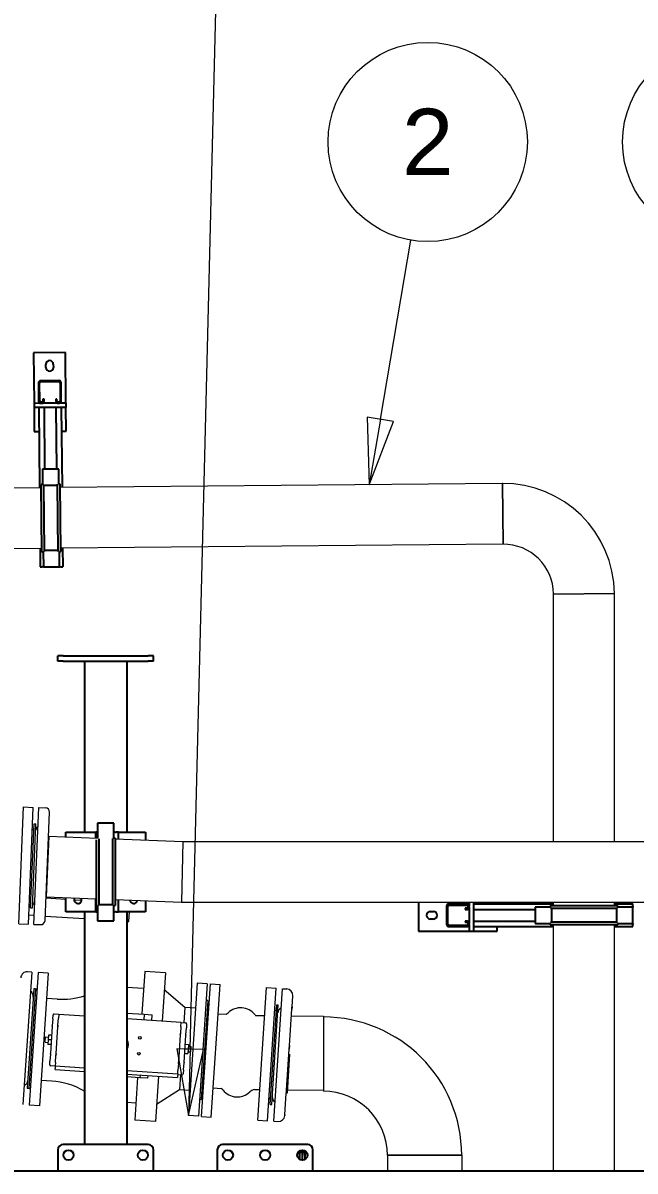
# Model space of a CAD drawing. Header units: millimetres. Extents: x 0 to 157650, y 0 to 89100.
# Drawn here: x 85571 to 89026, y 59450 to 65933 of the extents above; entities that cross this region are included whole.
import ezdxf

# ---------------------------------------------------------------- set-up
doc = ezdxf.new("R2010")
doc.units = ezdxf.units.MM
doc.header["$LTSCALE"] = 150
doc.layers.add('P_Biomass (BM)', color=150, linetype='Continuous', lineweight=18, true_color=0x007fff)
doc.layers.add('Symbol', color=7, linetype='Continuous', lineweight=18)
doc.layers.add('Visible', color=7, linetype='Continuous', lineweight=25)
doc.styles.add('Note Text', font='arial.ttf')

# ---------------------------------------------------------------- blocks, each defined once
blk = doc.blocks.new('Balloon1')
at = {"layer": 'Symbol'}
for p, q in [((602.409, 411.168), (597.643, 431.434)), ((602.895, 411.282), (601.922, 411.054)), ((601.922, 411.054), (602.981, 408.734)), ((602.409, 411.168), (602.981, 408.734)), ((602.981, 408.734), (602.895, 411.282))]:
    blk.add_line(p, q, dxfattribs=at)
at = {"layer": 'Symbol', "flags": 128}
blk.add_lwpolyline([(601.922, 411.054), (602.981, 408.734), (602.895, 411.282), (601.922, 411.054)], dxfattribs=at)
at = {"layer": 'Symbol'}
blk.add_circle((596.788, 435.073), 3.75, dxfattribs=at)
blk.add_solid([(601.922, 411.054), (602.981, 408.734), (602.895, 411.282), (601.922, 411.054)], dxfattribs=at)
at = {"layer": 'Symbol', "insert": (596.788, 435.094), "char_height": 2.5, "attachment_point": 5, "style": 'Note Text'}
blk.add_mtext('6', dxfattribs=at)
blk = doc.blocks.new('Balloon14')
at = {"layer": 'Symbol'}
for p, q in [((576.76, 400.92), (577.885, 446.257)), ((576.26, 400.932), (576.698, 398.421)), ((577.26, 400.908), (576.26, 400.932)), ((576.76, 400.92), (576.698, 398.421)), ((576.698, 398.421), (577.26, 400.908))]:
    blk.add_line(p, q, dxfattribs=at)
at = {"layer": 'Symbol', "flags": 128}
blk.add_lwpolyline([(576.26, 400.932), (576.698, 398.421), (577.26, 400.908), (576.26, 400.932)], dxfattribs=at)
at = {"layer": 'Symbol'}
blk.add_solid([(576.26, 400.932), (576.698, 398.421), (577.26, 400.908), (576.26, 400.932)], dxfattribs=at)
blk = doc.blocks.new('Balloon27')
at = {"layer": 'Symbol'}
for p, q in [((583.923, 424.634), (585.073, 431.378)), ((583.43, 424.719), (583.502, 422.17)), ((584.416, 424.55), (583.43, 424.719)), ((583.923, 424.634), (583.502, 422.17)), ((583.502, 422.17), (584.416, 424.55))]:
    blk.add_line(p, q, dxfattribs=at)
at = {"layer": 'Symbol', "flags": 128}
blk.add_lwpolyline([(583.43, 424.719), (583.502, 422.17), (584.416, 424.55), (583.43, 424.719)], dxfattribs=at)
at = {"layer": 'Symbol'}
blk.add_circle((585.704, 435.073), 3.75, dxfattribs=at)
blk.add_solid([(583.43, 424.719), (583.502, 422.17), (584.416, 424.55), (583.43, 424.719)], dxfattribs=at)
at = {"layer": 'Symbol', "insert": (585.704, 435.073), "char_height": 2.5, "attachment_point": 5, "style": 'Note Text'}
blk.add_mtext('2', dxfattribs=at)

msp = doc.modelspace()

# ---------------------------------------------------------------- linework, layer by layer
at = {"layer": 'P_Biomass (BM)'}
for p, q in [((85674.3, 63308.6), (85124.5, 63303.5)), ((88276.2, 63332.4), (85780.8, 63309.5)), ((88276.2, 63332.4), (88279.3, 62989.5)), ((88282, 63161), (88280.4, 63332.4)), ((88283.5, 62989.5), (88282, 63161)), ((85677.4, 62965.7), (85127.7, 62960.6)), ((88279.3, 62989.5), (85783.9, 62966.6)), ((88566.5, 62707.6), (88909.4, 62710.7)), ((88909.4, 62710.7), (88566.5, 62707.6)), ((88566.5, 61310.2), (88566.5, 62705)), ((88909.4, 61310.2), (88909.4, 62705)), ((85547.3, 60846.4), (85574.5, 61505.9)), ((85574.5, 61505.9), (85628.4, 61503.6)), ((85601.3, 60844.2), (85628.4, 61503.6)), ((85632.7, 60842.9), (85659.9, 61502.3)), ((85659.9, 61502.3), (85697.4, 61500.8)), ((85695.2, 60864.4), (85720.4, 61475.8)), ((85614.1, 60936.8), (85633.6, 61410.4)), ((85624.6, 60936.3), (85644.1, 61409.9)), ((85633.6, 61410.4), (85644.1, 61409.9)), ((85623.3, 61379.2), (85632.3, 61378.9)), ((85703.7, 60998.7), (85717.8, 61341.3)), ((85714.8, 61341.4), (85717.8, 61341.3)), ((85714.8, 61341.4), (85992.2, 61330)), ((86091.2, 61325.9), (86472.7, 61310.2)), ((86472.7, 61310.2), (86469.1, 61138.7)), ((86472.7, 61310.2), (92855.4, 61310.2)), ((86469.1, 61138.7), (86465.6, 60967.3)), ((85606.4, 60968.6), (85615.4, 60968.2)), ((85700.4, 60992), (85812.9, 60984.6)), ((85700.7, 60998.8), (85703.7, 60998.7)), ((85700.7, 60998.8), (85984.7, 60987.1)), ((85859.5, 60981.5), (85901.3, 60978.7)), ((86091.2, 60982.7), (86465.6, 60967.3)), ((86465.6, 60967.3), (92855.4, 60967.3)), ((88566.5, 60947.4), (88566.5, 60967.3)), ((88909.4, 60947.4), (88909.4, 60967.3)), ((85603.4, 60896.2), (85634.8, 60894.1)), ((85614.1, 60936.8), (85624.6, 60936.3)), ((85696.2, 60890.1), (85917.9, 60875.4)), ((86169.1, 60858.7), (86172.8, 60913.7)), ((85547.3, 60846.4), (85601.3, 60844.2)), ((85632.7, 60842.9), (85670.2, 60841.4)), ((86157.9, 60859.5), (86169.1, 60858.7)), ((88566.5, 59450), (88566.5, 60840.9)), ((88909.4, 59450), (88909.4, 60840.9)), ((85620.3, 60573.4), (85570.7, 59825)), ((85620.3, 60573.4), (85596.4, 60575)), ((85656.2, 60571), (85606.6, 59822.7)), ((85713.1, 60567.2), (85656.2, 60571)), ((85713.1, 60567.2), (85663.5, 59818.9)), ((86257.9, 60576.2), (86242, 60336.8)), ((86374.6, 60568.5), (86257.9, 60576.2)), ((86374.6, 60568.5), (86356.6, 60296.1)), ((86251.5, 60480.4), (86157.9, 60486.6)), ((86554.3, 60511.5), (86504.7, 59763.1)), ((86611.1, 60507.7), (86554.3, 60511.5)), ((86611.1, 60507.7), (86561.5, 59759.4)), ((86579.5, 59758.2), (86629.1, 60506.5)), ((86629.1, 60506.5), (86683, 60503)), ((86633.4, 59754.6), (86683, 60503)), ((85632.1, 60479.4), (85594.8, 59916.6)), ((85641.1, 60478.8), (85603.8, 59916)), ((85641.1, 60478.8), (85632.1, 60479.4)), ((85640.9, 60475.8), (85650.2, 60480.4)), ((85763.6, 60421.1), (85703.7, 60425.1)), ((86485, 60373.3), (86368.3, 60472.7)), ((86896.8, 59737.1), (86946.4, 60485.5)), ((86946.4, 60485.5), (87000.3, 60481.9)), ((86950.7, 59733.6), (87000.3, 60481.9)), ((86986.6, 59731.2), (87036.2, 60479.5)), ((87036.2, 60479.5), (87060.2, 60477.9)), ((87089.6, 60378.1), (87093.7, 60439.6)), ((86485, 60373.3), (86479.3, 60288)), ((86544.8, 60369.3), (86485, 60373.3)), ((86613.8, 60411.3), (86576.9, 59854.6)), ((86613.8, 60411.3), (86605.1, 60417.1)), ((86611.8, 60381.4), (86620.8, 60380.8)), ((86965.8, 59825.8), (87003.1, 60388.5)), ((86974.8, 59825.2), (87012.1, 60387.9)), ((87003.1, 60388.5), (87012.1, 60387.9)), ((87075.1, 60159.4), (87088.7, 60364.8)), ((87089.6, 60378.1), (87088.7, 60364.8)), ((85738.9, 60309.4), (85736.2, 60269.7)), ((85738.9, 60309.4), (85740.3, 60330.9)), ((85772.4, 60334.8), (85746.7, 60336.5)), ((85768.3, 60273), (85770.9, 60312.6)), ((85768.3, 60273), (85770.9, 60312.6)), ((85772.4, 60334.8), (85770.9, 60312.6)), ((85772.4, 60334.8), (85770.9, 60312.6)), ((85917.9, 60325.2), (85772.4, 60334.8)), ((86157.9, 60342.3), (86254.7, 60335.9)), ((86463.3, 60289), (86157.9, 60309.3)), ((86254.7, 60335.9), (86252.6, 60303)), ((86254.7, 60335.9), (86299.6, 60332.9)), ((86297.5, 60300), (86299.6, 60332.9)), ((86672, 60337.9), (86717.1, 60334.9)), ((86883.5, 60329.1), (86936, 60328.6)), ((86991.9, 60356.2), (87000.9, 60355.6)), ((87086.2, 60327.1), (87266.4, 60325.4)), ((87266.4, 60325.4), (87266.4, 60113)), ((85736.1, 60267.1), (85725.9, 60113.4)), ((85736.1, 60267.1), (85736.2, 60269.7)), ((85757.6, 60111.3), (85767.8, 60265)), ((85757.6, 60111.3), (85767.8, 60265)), ((85767.8, 60265), (85768.3, 60273)), ((85768.3, 60273), (85767.8, 60265)), ((86459.2, 60227.2), (86458.7, 60219.2)), ((86458.7, 60219.2), (86459.2, 60227.2)), ((86461.8, 60266.8), (86459.2, 60227.2)), ((86461.8, 60266.8), (86459.2, 60227.2)), ((86461.8, 60266.8), (86463.3, 60289)), ((86461.8, 60266.8), (86463.3, 60289)), ((86463.3, 60289), (86489, 60287.3)), ((86490.6, 60219.7), (86493.2, 60259.3)), ((86494.6, 60280.9), (86493.2, 60259.3)), ((85695.5, 60177.6), (85697.5, 60207.5)), ((85695.5, 60177.6), (85711.4, 60176.5)), ((85697.5, 60207.5), (85713.4, 60206.4)), ((85712.4, 60191.5), (85710.7, 60165.4)), ((85729.2, 60164.2), (85710.7, 60165.4)), ((85714.1, 60217.5), (85712.4, 60191.5)), ((85731, 60190.2), (85712.4, 60191.5)), ((85732.7, 60216.3), (85714.1, 60217.5)), ((86458.7, 60219.2), (86448.5, 60065.5)), ((86458.7, 60219.2), (86448.5, 60065.5)), ((86480.2, 60063.4), (86490.4, 60217.1)), ((86487, 60166.3), (86505.6, 60165)), ((86490.6, 60219.7), (86490.4, 60217.1)), ((86505.6, 60165), (86503.9, 60139)), ((85725.7, 60110.7), (85723.1, 60071.1)), ((85725.7, 60110.7), (85725.9, 60113.4)), ((85754.4, 60063.7), (85757.1, 60103.3)), ((85754.4, 60063.7), (85757.1, 60103.3)), ((85757.1, 60103.3), (85757.6, 60111.3)), ((85757.6, 60111.3), (85757.1, 60103.3)), ((86483.6, 60114.2), (86502.1, 60113)), ((86485.3, 60140.2), (86503.9, 60139)), ((86503.9, 60139), (86502.1, 60113)), ((86502.9, 60124), (86518.7, 60123)), ((86504.9, 60154), (86520.7, 60152.9)), ((86518.7, 60123), (86520.7, 60152.9)), ((87058.4, 59906.8), (87073.7, 60137.7)), ((87063.4, 59891.9), (87077.8, 60109.3)), ((87075.1, 60159.4), (87073.7, 60137.7)), ((87266.4, 60113), (87266.4, 59900.7)), ((85721.6, 60049.5), (85723.1, 60071.1)), ((85753, 60041.5), (85727.2, 60043.2)), ((85753.2, 60044.5), (85752.1, 60029)), ((85754.4, 60063.7), (85753.2, 60044.5)), ((85754.4, 60063.7), (85753.2, 60044.5)), ((85753.2, 60044.5), (85917.9, 60033.6)), ((86448, 60057.5), (86445.3, 60017.9)), ((86448, 60057.5), (86445.3, 60017.9)), ((86448.5, 60065.5), (86448, 60057.5)), ((86448, 60057.5), (86448.5, 60065.5)), ((86477.4, 60021.1), (86480, 60060.7)), ((86480.2, 60063.4), (86480, 60060.7)), ((85751.8, 60023.5), (85752.1, 60029)), ((85751.8, 60023.5), (85917.9, 60012.5)), ((85917.6, 60012.5), (85916.6, 59997.5)), ((85917.9, 59997.4), (85916.6, 59997.5)), ((86157.9, 60017.7), (86444.1, 59998.7)), ((86157.9, 59996.6), (86442.7, 59977.7)), ((86230.9, 59976.7), (86157.9, 59981.5)), ((86218.2, 59977.5), (86202.3, 59738.1)), ((86231.9, 59991.7), (86230.9, 59976.7)), ((86275.8, 59973.7), (86230.9, 59976.7)), ((86275.8, 59973.7), (86276.8, 59988.7)), ((86335.9, 59984.8), (86319.1, 59730.3)), ((86443, 59983.2), (86442.7, 59977.7)), ((86444.1, 59998.7), (86443, 59983.2)), ((86443.9, 59995.7), (86469.6, 59994)), ((86444.1, 59998.7), (86445.3, 60017.9)), ((86444.1, 59998.7), (86445.3, 60017.9)), ((86459.9, 59994.6), (86454.2, 59909.3)), ((86477.4, 60021.1), (86476, 59999.5)), ((85603.8, 59916), (85594.8, 59916.6)), ((85604, 59919), (85612.6, 59913.3)), ((85732.8, 59957.1), (85672.9, 59961.1)), ((86454.2, 59909.3), (86325.4, 59826.1)), ((86514.1, 59905.3), (86454.2, 59909.3)), ((86644.3, 59919.7), (86689.4, 59916.7)), ((86877.4, 59910), (86900, 59909.8)), ((86900, 59909.8), (86908.2, 59909.3)), ((87058.4, 59906.8), (87057.2, 59889.2)), ((87064.5, 59908.2), (87266.4, 59906.2)), ((86576.9, 59854.6), (86567.5, 59850)), ((86578.8, 59884.5), (86587.8, 59883.9)), ((86959, 59859.3), (86968, 59858.7)), ((87049.2, 59768.2), (87057.2, 59889.2)), ((87057.4, 59892.3), (87063.4, 59891.9)), ((85663.5, 59818.9), (85606.6, 59822.7)), ((86208.7, 59833.9), (86157.9, 59837.2)), ((86965.8, 59825.8), (86974.8, 59825.2)), ((86319.1, 59730.3), (86202.3, 59738.1)), ((86561.5, 59759.4), (86504.7, 59763.1)), ((86579.5, 59758.2), (86633.4, 59754.6)), ((86896.8, 59737.1), (86950.7, 59733.6)), ((86986.6, 59731.2), (87010.5, 59729.6)), ((87048.8, 59763.1), (87049, 59765.1)), ((87049.2, 59768.2), (87049, 59765.1)), ((87628.4, 59538.7), (88047.5, 59538.7)), ((87628.4, 59538.7), (87628.4, 59450)), ((88047.5, 59538.7), (87628.4, 59538.7)), ((88047.5, 59538.7), (88047.5, 59450))]:
    msp.add_line(p, q, dxfattribs=at)
for centre in [(86230.8, 60202.2), (86224.9, 60112.4)]:
    msp.add_circle(centre, 7.5, dxfattribs=at)
for centre, radius, start, end in [((88281.9, 62705), 627.5, 90.14156, 90.52452), ((88281.9, 62705), 627.4, 0.52452, 90.52452), ((88281.9, 62705), 284.6, 89.68006, 90.52452), ((88281.9, 62705), 284.5, 0.52452, 90.52452), ((88281.9, 62705), 284.6, 0, 0.52452), ((88281.9, 62705), 627.5, 0, 0.52452), ((85696.4, 61476.8), 24, 357.63896, 87.63896), ((85663.7, 61374.6), 21, 113.01589, 177.63896), ((85647, 60969.9), 21, 177.63896, 242.26202), ((85671.2, 60865.3), 24, 267.63896, 357.63896), ((85594, 60539.1), 36, 86.20755, 176.20755), ((85596.2, 60436.7), 33, 356.20755, 59.17185), ((85792.2, 60853), 432.9, 266.20755, 286.88903), ((87057.8, 60442), 36, 356.20755, 86.20755), ((86799.8, 60269.5), 102.2, 38.70856, 133.70654), ((87042, 60340.8), 33, 113.24324, 176.20755), ((85746.3, 60330.5), 6, 86.20755, 176.20755), ((86694.4, 60379.8), 50.4, 296.87758, 313.70654), ((86918.9, 60364.9), 50.4, 218.70856, 225.37226), ((87266.4, 59538.7), 781.1, 0, 90), ((86488.6, 60281.3), 6, 356.20755, 86.20755), ((86108.1, 60165.2), 57.7, 329.61358, 30.38642), ((86108.1, 60165.2), 51.7, 344.29096, 15.70904), ((85727.6, 60049.1), 6, 176.20755, 266.20755), ((86470, 59999.9), 6, 266.20755, 356.20755), ((85564.9, 59963.7), 33, 293.24324, 356.20755), ((85704.2, 59525.2), 432.9, 60.40599, 86.20755), ((86660.9, 59875.1), 50.4, 38.70856, 55.53748), ((86780, 59970.6), 102.2, 218.70856, 313.70654), ((86885.4, 59860.3), 50.4, 99.12365, 133.70654), ((87010.7, 59867.9), 33, 176.20755, 239.17185), ((87266.4, 59538.7), 362, 0, 90), ((87012.9, 59765.5), 36, 266.20755, 356.20755)]:
    msp.add_arc(centre, radius, start, end, dxfattribs=at)
for points, knots in [([(87088.7, 60364.8), (87088.8, 60365.8), (87088.8, 60366.7), (87089.1, 60370.4), (87089.2, 60372.7), (87089.4, 60376.2), (87089.6, 60377.4), (87089.6, 60378.1)], [-3.6196991, -3.6196991, -3.6196991, -3.6196991, -3.4825914, -3.4825914, -3.0417403, -3.0417403, -2.6426685, -2.6426685, -2.6426685, -2.6426685]), ([(87073.7, 60137.7), (87073.7, 60137.7), (87073.7, 60137.8), (87073.9, 60140.6), (87074, 60143.5), (87074.4, 60149.2), (87074.6, 60151.9), (87074.9, 60156.3), (87075, 60157.9), (87075.1, 60159.4)], [-2.3553852, -2.3553852, -2.3553852, -2.3553852, -2.3488819, -2.3488819, -2.0438878, -2.0438878, -1.7543331, -1.7543331, -1.56067, -1.56067, -1.56067, -1.56067]), ([(87057.2, 59889.2), (87057.2, 59889.3), (87057.2, 59889.3), (87057.3, 59890.7), (87057.4, 59892.5), (87057.6, 59896.7), (87057.8, 59899), (87058.1, 59903.3), (87058.3, 59905), (87058.4, 59906.8)], [-2.3553859, -2.3553859, -2.3553859, -2.3553859, -2.3490312, -2.3490312, -2.0439715, -2.0439715, -1.7543596, -1.7543596, -1.56067, -1.56067, -1.56067, -1.56067]), ([(87049, 59765.1), (87049, 59765.1), (87049, 59765), (87048.9, 59764.2), (87048.8, 59763.9), (87048.8, 59764.1), (87048.9, 59764.7), (87049, 59766.3), (87049.1, 59767.2), (87049.2, 59768.2)], [-2.3553852, -2.3553852, -2.3553852, -2.3553852, -2.3488819, -2.3488819, -2.0438878, -2.0438878, -1.7543331, -1.7543331, -1.56067, -1.56067, -1.56067, -1.56067])]:
    msp.add_open_spline(points, degree=3, knots=knots, dxfattribs=at)
at = {"layer": 'Visible'}
for p, q in [((85810.5, 64072.1), (85630.5, 64070.5)), ((85630.5, 64070.5), (85633.1, 63784.8)), ((85813.1, 63786.4), (85810.5, 64072.1)), ((85700.3, 63987.1), (85700.1, 64005.1)), ((85742.1, 64005.5), (85742.3, 63987.5)), ((85658.3, 63900.5), (85659.3, 63797)), ((85665.3, 63797), (85664.3, 63900.5)), ((85773.7, 63913.5), (85670.2, 63912.6)), ((85670.3, 63906.6), (85773.8, 63907.5)), ((85779.8, 63901.6), (85780.8, 63798.1)), ((85786.8, 63798.2), (85785.8, 63901.7)), ((85689.5, 63807.8), (85683.5, 63807.7)), ((85683.5, 63807.7), (85683.6, 63797.2)), ((85689.6, 63797.3), (85689.5, 63807.8)), ((85756.4, 63808.4), (85756.5, 63797.9)), ((85762.4, 63808.4), (85756.4, 63808.4)), ((85762.5, 63797.9), (85762.4, 63808.4)), ((85671.4, 63785.1), (85633.1, 63784.8)), ((85633.1, 63784.8), (85633.4, 63760.8)), ((85813.4, 63762.4), (85633.4, 63760.8)), ((85633.4, 63760.8), (85634.6, 63626.5)), ((85659.6, 63761), (85663.8, 63308.5)), ((85677.6, 63791.2), (85671.3, 63791.1)), ((85671.4, 63785.1), (85677.7, 63785.2)), ((85768.6, 63786), (85677.7, 63785.2)), ((85689.9, 63761.3), (85693.1, 63413.3)), ((85756.8, 63761.9), (85760, 63413.9)), ((85774.8, 63792.1), (85768.5, 63792)), ((85768.6, 63786), (85774.9, 63786.1)), ((85813.1, 63786.4), (85774.9, 63786.1)), ((85787.1, 63762.2), (85791.3, 63309.6)), ((85813.1, 63786.4), (85813.4, 63762.4)), ((85814.6, 63628.2), (85813.4, 63762.4)), ((85634.6, 63626.5), (85660.8, 63626.7)), ((85788.3, 63627.9), (85814.6, 63628.2)), ((85772.3, 63414), (85680.8, 63413.2)), ((85680.8, 63413.2), (85681.6, 63327)), ((85773.1, 63327.8), (85772.3, 63414)), ((85681.6, 63327.3), (85674.1, 63327.2)), ((85677.6, 62947), (85674.1, 63327.2)), ((85692.6, 62947.5), (85689.1, 63327)), ((85765.6, 63321.7), (85689.1, 63321)), ((85769.1, 62948.2), (85765.6, 63327.7)), ((85780.6, 63328.2), (85773.1, 63328.1)), ((85784.1, 62948), (85780.6, 63328.2)), ((85666.9, 62965.6), (85667.9, 62861)), ((85769, 62954.2), (85692.5, 62953.5)), ((85794.4, 62966.7), (85795.3, 62862.2)), ((85677.6, 62947), (85685.1, 62947.1)), ((85685.1, 62947.4), (85685.9, 62861.2)), ((85777.4, 62862), (85776.6, 62948.2)), ((85776.6, 62947.9), (85784.1, 62948)), ((85667.9, 62861), (85679.9, 62861.1)), ((85685.9, 62861.2), (85679.9, 62861.1)), ((85685.9, 62861.2), (85777.4, 62862)), ((85783.3, 62862.1), (85777.4, 62862)), ((85783.3, 62862.1), (85795.3, 62862.2)), ((85767.9, 62330), (85767.9, 62360)), ((85797.9, 62360), (85767.9, 62360)), ((85797.9, 62330), (85767.9, 62330)), ((85797.9, 62360), (86277.9, 62360)), ((85797.9, 62330), (86277.9, 62330)), ((85917.9, 62330), (85917.9, 61363.7)), ((86157.9, 62330), (86157.9, 61363.7)), ((86307.9, 62360), (86277.9, 62360)), ((86307.9, 62330), (86277.9, 62330)), ((86307.9, 62330), (86307.9, 62360)), ((85992.2, 61414.7), (85992.2, 61329.2)), ((86083.7, 61414.7), (85992.2, 61414.7)), ((86083.7, 61328.5), (86083.7, 61414.7)), ((85812.9, 61337.4), (85812.9, 61363.7)), ((85812.9, 61363.7), (85982, 61363.7)), ((85992.2, 61363.7), (85982, 61363.7)), ((85982, 61330.4), (85982, 61363.7)), ((86091.2, 61363.7), (86083.7, 61363.7)), ((86091.2, 61328.8), (86083.7, 61328.8)), ((86091.2, 61363.7), (86097.5, 61363.7)), ((86091.2, 61328.8), (86091.2, 60948.6)), ((86109.5, 61363.7), (86097.5, 61363.7)), ((86109.5, 61363.7), (86262.9, 61363.7)), ((86109.5, 61325.1), (86109.5, 61363.7)), ((86262.9, 61363.7), (86262.9, 61318.8)), ((85984.7, 61320.2), (85984.7, 60948.6)), ((85999.7, 61325.3), (85999.7, 60948.9)), ((86076.2, 61328.5), (86076.2, 60948.9)), ((85812.9, 60913.7), (85812.9, 60994.2)), ((85982, 60913.7), (85982, 60987.2)), ((85984.7, 60948.6), (85992.2, 60948.6)), ((85992.2, 60948.9), (85992.2, 60862.7)), ((85999.7, 60954.9), (86076.2, 60954.9)), ((86083.7, 60862.7), (86083.7, 60948.9)), ((86083.7, 60948.6), (86091.2, 60948.6)), ((86109.5, 60913.7), (86109.5, 60981.9)), ((86262.9, 60975.6), (86262.9, 60913.7)), ((87804.2, 60967.3), (87804.2, 60804.1)), ((87962.4, 60945.9), (87962.4, 60842.4)), ((87968.4, 60842.4), (87968.4, 60945.9)), ((88077.9, 60957.9), (87974.4, 60957.9)), ((87974.4, 60951.9), (88077.9, 60951.9)), ((88083.9, 60945.9), (88083.9, 60939.6)), ((88089.9, 60967.3), (88089.9, 60945.9)), ((88089.9, 60939.6), (88089.9, 60945.9)), ((88113.9, 60967.3), (88113.9, 60804.1)), ((88113.9, 60957.9), (88566.5, 60957.9)), ((88248.2, 60957.9), (88248.2, 60967.3)), ((88548.2, 60939.9), (88461.9, 60939.9)), ((88461.9, 60939.9), (88461.9, 60848.4)), ((88928.1, 60947.4), (88547.8, 60947.4)), ((88547.8, 60947.4), (88547.8, 60939.9)), ((88909.4, 60957.9), (89013.9, 60957.9)), ((89013.9, 60939.9), (88927.7, 60939.9)), ((88928.1, 60939.9), (88928.1, 60947.4)), ((89013.9, 60945.9), (89013.9, 60957.9)), ((89013.9, 60945.9), (89013.9, 60939.9)), ((89013.9, 60848.4), (89013.9, 60939.9)), ((85982, 60913.7), (85812.9, 60913.7)), ((85917.9, 60913.7), (85917.9, 59600)), ((85982, 60913.7), (85992.2, 60913.7)), ((86083.7, 60913.7), (86091.2, 60913.7)), ((86097.5, 60913.7), (86091.2, 60913.7)), ((86097.5, 60913.7), (86109.5, 60913.7)), ((86262.9, 60913.7), (86109.5, 60913.7)), ((86157.9, 60913.7), (86157.9, 59600)), ((87870.2, 60915.1), (87888.2, 60915.1)), ((88067.4, 60933.6), (88067.4, 60927.6)), ((88077.9, 60933.6), (88067.4, 60933.6)), ((88067.4, 60927.6), (88077.9, 60927.6)), ((88089.9, 60939.6), (88089.9, 60848.7)), ((88113.9, 60927.6), (88461.9, 60927.6)), ((88927.7, 60932.4), (88548.2, 60932.4)), ((88554.2, 60932.4), (88554.2, 60855.9)), ((88921.7, 60932.4), (88921.7, 60855.9)), ((85992.2, 60862.7), (86083.7, 60862.7)), ((87888.2, 60873.1), (87870.2, 60873.1)), ((88077.9, 60836.4), (87974.4, 60836.4)), ((87974.4, 60830.4), (88077.9, 60830.4)), ((88067.4, 60860.7), (88067.4, 60854.7)), ((88077.9, 60860.7), (88067.4, 60860.7)), ((88067.4, 60854.7), (88077.9, 60854.7)), ((88083.9, 60848.7), (88083.9, 60842.4)), ((88089.9, 60842.4), (88089.9, 60848.7)), ((88089.9, 60842.4), (88089.9, 60804.1)), ((88113.9, 60860.7), (88461.9, 60860.7)), ((88113.9, 60830.4), (88566.5, 60830.4)), ((88248.2, 60804.1), (88248.2, 60830.4)), ((88461.9, 60848.4), (88548.2, 60848.4)), ((88547.8, 60848.4), (88547.8, 60840.9)), ((88928.1, 60840.9), (88547.8, 60840.9)), ((88927.7, 60855.9), (88548.2, 60855.9)), ((88909.4, 60830.4), (89013.9, 60830.4)), ((88927.7, 60848.4), (89013.9, 60848.4)), ((88928.1, 60840.9), (88928.1, 60848.4)), ((89013.9, 60848.4), (89013.9, 60842.4)), ((89013.9, 60830.4), (89013.9, 60842.4)), ((87804.2, 60804.1), (88089.9, 60804.1)), ((88089.9, 60804.1), (88113.9, 60804.1)), ((88113.9, 60804.1), (88248.2, 60804.1)), ((86277.9, 59600), (85797.9, 59600)), ((86277.9, 59600), (85797.9, 59600)), ((87177.9, 59600), (86697.9, 59600)), ((85767.9, 59570), (85767.9, 59450)), ((85767.9, 59570), (85767.9, 59450)), ((86307.9, 59450), (86307.9, 59570)), ((86307.9, 59450), (86307.9, 59570)), ((86667.9, 59570), (86667.9, 59450)), ((87147.9, 59555), (87132.9, 59555)), ((87132.9, 59537), (87132.9, 59555)), ((87132.9, 59515.7), (87132.9, 59537)), ((87147.9, 59555), (87147.9, 59537)), ((87162.9, 59555), (87147.9, 59555)), ((87147.9, 59537), (87147.9, 59555)), ((87147.9, 59511.5), (87147.9, 59537)), ((87147.9, 59511.5), (87147.9, 59537)), ((87162.9, 59555), (87162.9, 59537)), ((87172.2, 59555), (87162.9, 59555)), ((87162.9, 59537), (87162.9, 59555)), ((87162.9, 59515.7), (87162.9, 59537)), ((87162.9, 59515.7), (87162.9, 59537)), ((87207.9, 59450), (87207.9, 59570)), ((99387.9, 59450), (84687.9, 59450))]:
    msp.add_line(p, q, dxfattribs=at)
for centre in [(85827.9, 59540), (85827.9, 59540), (86247.9, 59540), (86247.9, 59540), (86727.9, 59540), (86937.9, 59540), (87147.9, 59540)]:
    msp.add_circle(centre, 28.5, dxfattribs=at)
for centre, radius, start, end in [((85721.1, 64005.3), 21, 0.52452, 180.52452), ((85721.3, 63987.3), 21, 180.52452, 0.52452), ((85670.3, 63900.6), 12, 90.52452, 180.52452), ((85670.3, 63900.6), 6, 90.52452, 180.52452), ((85773.8, 63901.5), 12, 0.52452, 90.52452), ((85773.8, 63901.5), 6, 0.52452, 90.52452), ((85671.3, 63797.1), 12, 180.52452, 270.52452), ((85671.3, 63797.1), 6, 180.52452, 270.52452), ((85677.6, 63797.2), 6, 270.52452, 0.52452), ((85677.6, 63797.2), 12, 270.52452, 0.52452), ((85768.5, 63798), 12, 180.52452, 270.52452), ((85768.5, 63798), 6, 180.52452, 270.52452), ((85774.8, 63798), 6, 270.52452, 0.52452), ((85774.8, 63798), 12, 270.52452, 0.52452), ((85880.4, 60981.2), 21, 148.68048, 26.59743), ((86195.4, 60981.2), 21, 185.32641, 349.9515), ((87974.4, 60945.9), 12, 90, 180), ((87974.4, 60945.9), 6, 90, 180), ((88077.9, 60945.9), 12, 0, 90), ((88077.9, 60945.9), 6, 0, 90), ((87870.2, 60894.1), 21, 90, 270), ((87888.2, 60894.1), 21, 270, 90), ((88077.9, 60939.6), 12, 270, 0), ((88077.9, 60939.6), 6, 270, 0), ((87974.4, 60842.4), 12, 180, 270), ((87974.4, 60842.4), 6, 180, 270), ((88077.9, 60848.7), 12, 0, 90), ((88077.9, 60848.7), 6, 0, 90), ((88077.9, 60842.4), 6, 270, 0), ((88077.9, 60842.4), 12, 270, 0), ((85797.9, 59570), 30, 90, 180), ((85797.9, 59570), 30, 90, 180), ((86277.9, 59570), 30, 0, 90), ((86277.9, 59570), 30, 0, 90), ((86697.9, 59570), 30, 90, 180), ((87177.9, 59570), 30, 0, 90)]:
    msp.add_arc(centre, radius, start, end, dxfattribs=at)

# ---------------------------------------------------------------- block references
at = {"layer": 'Symbol', "xscale": 150, "yscale": 150, "zscale": 150}
for name in ['Balloon14', 'Balloon27', 'Balloon1']:
    msp.add_blockref(name, (0, 0), dxfattribs=at)

doc.saveas('drawing.dxf')
